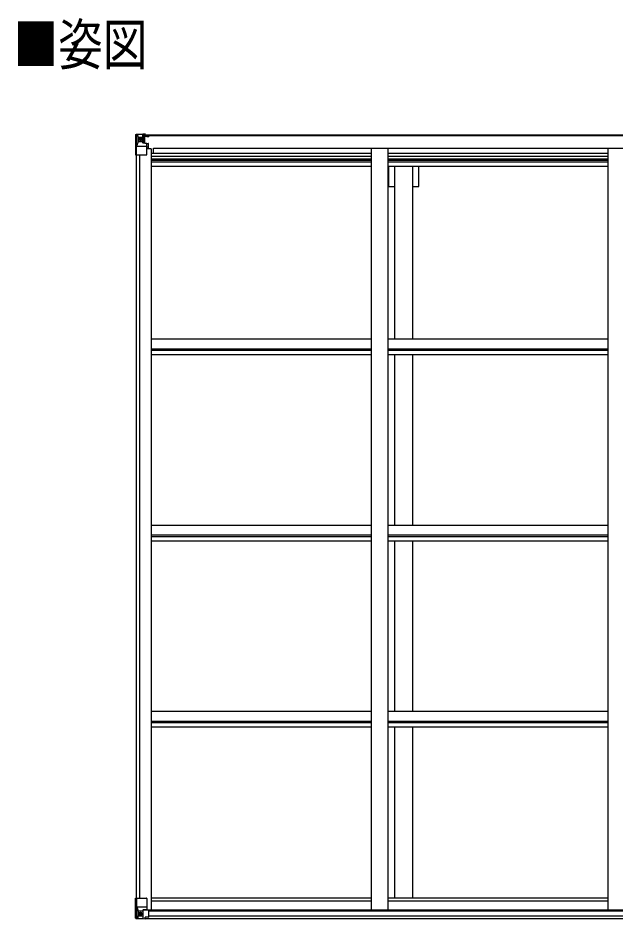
# Model space of a CAD drawing. Units: millimetres, scale not verified. Extents: x -10512 to 10512, y -7425 to 7425.
# Drawn here: x -4410 to -2600, y -564 to 2161 of the extents above; entities that cross this region are included whole.
import ezdxf
from ezdxf.enums import TextEntityAlignment as Align

# ---------------------------------------------------------------- set-up
doc = ezdxf.new("R2010")
doc.units = ezdxf.units.MM
doc.header["$LTSCALE"] = 30
for name, color, linetype in [('0-2_USER1', 3, 'Continuous'), ('0-4_YKK_13', 4, 'Continuous'), ('0-5_YKK_A1', 4, 'Continuous')]:
    doc.layers.add(name, color=color, linetype=linetype)
doc.styles.add('ＭＳ ゴシック', font='')
doc.styles.get('ＭＳ ゴシック').set_extended_font_data('MS Gothic')

msp = doc.modelspace()

# ---------------------------------------------------------------- linework, layer by layer
at = {"layer": '0-4_YKK_13'}
for p, q in [((-4053.92, 1807.44), (-4053.92, 1807.4)), ((-4052.98, 1808.44), (-4052.98, 1808.44)), ((-4052.98, 1808.4), (-4052.98, 1808.44)), ((-4044.01, 1808.83), (-4051.94, 1808.36)), ((-4051.08, 1807.38), (-4051.08, 1807.32)), ((-4051.08, 1746.73), (-4051.08, 1807.32)), ((-4047.11, 1803.94), (-4049.84, 1807.61)), ((-4046.25, 1800.43), (-4043.92, 1800.49)), ((-4046.25, 1786.96), (-4046.25, 1800.43)), ((-4031.92, 1809.62), (-4043.92, 1808.83)), ((-4043.92, 1800.49), (-4031.92, 1800.49)), ((-4032.92, 1800.49), (-4031.92, 1800.49)), ((-4025.42, 1810.13), (-4031.92, 1809.73)), ((-4031.92, 1783.63), (-4031.92, 1809.73)), ((-4031.92, 1808.85), (-4025.42, 1809.24)), ((-4030.42, 1804.02), (-4031.92, 1804.02)), ((-4030.42, 1800.49), (-4031.92, 1800.49)), ((-4025.42, 1808.32), (-4030.42, 1808.23)), ((-4029.92, 1803.66), (-4030.42, 1803.66)), ((-4026.42, 1798.73), (-4030.42, 1798.73)), ((-4030.31, 1802.36), (-4026.42, 1802.36)), ((-4029.93, 1802.57), (-4029.93, 1802.74)), ((-4029.93, 1802.74), (-4029.92, 1802.74)), ((-4029.92, 1804.69), (-4029.92, 1802.74)), ((-4021.92, 1804.69), (-4029.92, 1804.69)), ((-4021.92, 1804.66), (-4029.92, 1804.66)), ((-4019.92, 1802.82), (-4029.92, 1802.74)), ((-4026.42, 1782.63), (-4026.42, 1802.6)), ((-4025.42, 1809.24), (-4025.42, 1810.13)), ((-4025.42, 1808.73), (-4025.42, 1809.24)), ((-4025.42, 1808.73), (-4025.42, 1808.32)), ((-4025.42, 1808.32), (-4025.42, 1807.5)), ((-4020.42, 1807.93), (-4020.42, 1807.5)), ((-4020.12, 1807.93), (-4020.42, 1807.93)), ((-4020.12, 1807.93), (-4018.43, 1807.5)), ((-4019.92, 1804.43), (-4014.92, 1804.43)), ((-4019.92, 1802.82), (-4019.92, 1804.43)), ((-4014.92, 1805.36), (-4014.92, 1804.43)), ((-4014.92, 1804.43), (-4013.92, 1804.43)), ((-4013.92, 1804.43), (-4013.92, 1805.36)), ((-4013.92, 1804.43), (-4013.92, 1802.87)), ((-4013.92, 1802.75), (-4013.92, 1802.87)), ((-4050.53, 1773.61), (-4046.39, 1785.7)), ((-4050.53, 1773.61), (-4043.92, 1773.4)), ((-4043.92, 1786.93), (-4046.25, 1786.96)), ((-4043.92, 1786.93), (-4031.92, 1786.93)), ((-4043.92, 1786.93), (-4043.92, 1786.93)), ((-4043.92, 1773.4), (-4019.92, 1773.4)), ((-4038.44, 1793.29), (-4038.44, 1792.33)), ((-4030.42, 1786.93), (-4031.92, 1786.93)), ((-4031.1, 1783.38), (-4020.75, 1781.72)), ((-4031.1, 1782.74), (-4031.1, 1783.38)), ((-4020.75, 1781.09), (-4031.1, 1782.74)), ((-4026.42, 1790.53), (-4030.42, 1790.53)), ((-4020.75, 1781.72), (-4020.75, 1781.09)), ((-4020.47, 1781.64), (-4016.42, 1781.61)), ((-4019.92, 1747.73), (-4019.92, 1780.83)), ((-4015.42, 1781.6), (-4016.42, 1781.61)), ((-4016.42, 1779.88), (-4015.42, 1779.88)), ((-4015.42, 1765.38), (-4015.42, 1781.6)), ((-4051.08, 1746.73), (-4020.92, 1746.73)), ((-4015.42, 1769.73), (-4019.92, 1769.73)), ((-4053.92, -500.7), (-4020.92, -500.7)), ((-4053.92, -561.41), (-4053.92, -500.7)), ((-4051.08, -500.7), (-4051.08, -561.29)), ((-4019.92, -501.7), (-4019.92, -534.8)), ((-4050.53, -527.58), (-4043.92, -527.37)), ((-4050.53, -527.58), (-4046.39, -539.67)), ((-4043.92, -540.9), (-4046.25, -540.93)), ((-4046.25, -540.93), (-4046.25, -554.41)), ((-4043.92, -527.37), (-4019.92, -527.37)), ((-4043.92, -540.9), (-4043.92, -540.9)), ((-4031.92, -540.9), (-4043.92, -540.9)), ((-4031.92, -536.92), (-4025.42, -536.92)), ((-4031.92, -536.92), (-4031.92, -563.7)), ((-4020.75, -535.06), (-4031.09, -536.71)), ((-4031.09, -536.71), (-4031.09, -536.92)), ((-4028.4, -536.92), (-4020.75, -535.69)), ((-4025.42, -536.92), (-4016.42, -536.95)), ((-4020.75, -535.69), (-4020.75, -535.06)), ((-4015.42, -537.86), (-4015.42, -558.01)), ((-4052.98, -562.37), (-4052.98, -562.41)), ((-4044.01, -562.8), (-4051.94, -562.33)), ((-4051.08, -561.36), (-4051.08, -561.29)), ((-4047.11, -557.91), (-4049.84, -561.58)), ((-4046.25, -554.41), (-4043.92, -554.46)), ((-4043.92, -554.46), (-4031.92, -554.46)), ((-4031.92, -563.59), (-4043.92, -562.81)), ((-4039.4, -547.26), (-4039.4, -546.3)), ((-4025.42, -564.1), (-4025.42, -558.16)), ((-4016.42, -558.73), (-4025.42, -558.78))]:
    msp.add_line(p, q, dxfattribs=at)
for points in [[(-4053.92, 1807.4), (-4053.92, 1746.73), (-4051.08, 1746.73)], [(-4052.98, 1808.44), (-4043.92, 1809), (-4031.92, 1809.73)], [(-4025.42, 1808.73), (-4030.42, 1808.73), (-4030.42, 1783.27)], [(-4014.92, 1802.7), (-4029.92, 1802.57), (-4029.93, 1802.57)], [(-4029.92, 1803.66), (-4021.92, 1803.66), (-4021.92, 1805.36)], [(-4019.92, 1802.82), (-4019.92, 1802.81), (-4013.92, 1802.87)], [(-4040.36, 1794.25), (-4041.32, 1794.25), (-4041.32, 1795.21), (-4040.36, 1795.21)], [(-4039.4, 1796.17), (-4039.4, 1797.13), (-4038.44, 1797.13), (-4038.44, 1796.17)], [(-4038.44, 1792.33), (-4039.4, 1792.33), (-4039.4, 1793.29)], [(-4037.48, 1795.21), (-4036.52, 1795.21), (-4036.52, 1794.25), (-4037.48, 1794.25)], [(-4016.42, 1781.61), (-4016.42, 1779.88), (-4019.92, 1779.86)], [(-4052.98, -562.41), (-4043.92, -562.97), (-4025.42, -564.1)], [(-4040.36, -549.18), (-4041.32, -549.18), (-4041.32, -548.22), (-4040.36, -548.22)], [(-4039.4, -546.3), (-4038.44, -546.3), (-4038.44, -547.26)], [(-4038.44, -550.14), (-4038.44, -551.1), (-4039.4, -551.1), (-4039.4, -550.14)], [(-4037.48, -548.22), (-4036.52, -548.22), (-4036.52, -549.18), (-4037.48, -549.18)], [(-4015.42, -558.01), (-4015.43, -558.12), (-4025.42, -558.16)]]:
    msp.add_lwpolyline(points, dxfattribs=at)
for centre in [(-4038.92, 1794.73), (-4038.92, -548.7)]:
    msp.add_circle(centre, 5.3, dxfattribs=at)
for centre, radius, start, end in [((-4052.92, 1807.45), 1, 93.50017, 180.00079), ((-4052.92, 1807.44), 0.999, 93.4424, 179.95083), ((-4052.92, 1807.4), 0.999, 93.4424, 179.95083), ((-4051.77, 1821.05), 12.7, 269.24466, 275.10311), ((-4049.79, 1807.44), 1.28, 131.17831, 182.45895), ((-4029.92, 1805.19), 0.5, 179.99802, 269.99691), ((-4029.92, 1805.16), 0.5, 180.00109, 270.00109), ((-4029.92, 1802.24), 0.5, 90.52895, 180.04464), ((-4029.91, 1802.06), 0.513, 91.88028, 181.04707), ((-4014.78, 1810.39), 7.69, 268.96999, 276.43426), ((-4040.36, 1796.17), 0.96, 270, 0), ((-4040.36, 1793.29), 0.96, 0, 90), ((-4037.48, 1796.17), 0.96, 180, 270), ((-4037.48, 1793.29), 0.96, 90, 180), ((-4030.99, 1784.31), 0.937, 182.32209, 263.26766), ((-4030.99, 1783.67), 0.937, 182.32209, 263.26766), ((-4020.86, 1780.79), 0.937, 2.32209, 83.26766), ((-4020.86, 1780.16), 0.937, 2.32209, 83.26766), ((-4020.92, 1747.73), 1, 270, 0), ((-4020.92, -501.7), 1, 0, 90), ((-4030.99, -537.64), 0.937, 96.73234, 129.06602), ((-4020.86, -534.13), 0.937, 276.73234, 357.67791), ((-4020.86, -534.76), 0.937, 276.73234, 357.67791), ((-4052.92, -561.37), 0.999, 180.04917, 266.5576), ((-4052.92, -561.41), 0.999, 180.04917, 266.5576), ((-4052.92, -561.42), 1, 179.99921, 266.49983), ((-4051.77, -575.02), 12.7, 84.89689, 90.75534), ((-4049.79, -561.41), 1.28, 177.54105, 228.82169), ((-4040.36, -547.26), 0.96, 270, 0), ((-4040.36, -550.14), 0.96, 0, 90), ((-4037.48, -547.26), 0.96, 180, 270), ((-4037.48, -550.14), 0.96, 90, 180)]:
    msp.add_arc(centre, radius, start, end, dxfattribs=at)
for centre, major_axis, ratio, start_param, end_param in [((-3851.98, 1820.75), (201, 12.36), 0.060933, 3.1373463, 3.1378449), ((-4050.98, 1808.52), (2, 0.12), 0.060933, 3.1378449, 4.2119296), ((-4050.79, 1805.42), (-0.02, 3), 0.466854, 5.5234897, 6.1575023), ((-4049.12, 1800.35), (0.03, 5), 0.573921, 4.7320603, 5.5159136), ((-4125.67, 1800.49), (81.75, 0), 0.061163, 0, 0.0007725), ((-4049.81, 1775.96), (0.85, 2.32), 0.403757, 2.3087461, 3.2744049), ((-4047.66, 1786.98), (0, 3), 0.468246, 4.2703918, 4.7058971), ((-4049.81, -529.93), (0.85, -2.32), 0.403757, 3.0087805, 3.9744392), ((-4047.66, -540.95), (0, -3), 0.468246, 1.5772882, 2.0127935), ((-4016.42, -537.86), (1, -0.021), 0.906239, 0.0187047, 1.589501), ((-4050.98, -562.49), (2, -0.12), 0.060933, 2.0712557, 3.1453404), ((-3851.98, -574.73), (201, -12.36), 0.060933, 3.1453404, 3.145839), ((-4050.79, -559.4), (-0.02, -3), 0.466854, 0.125683, 0.7596956), ((-4049.12, -554.32), (0.03, -5), 0.573921, 0.7672717, 1.551125), ((-4125.67, -554.46), (81.75, 0), 0.061163, 6.2824128, 6.2831853), ((-4016.42, -558.02), (1, 0.012), 0.707053, 4.7036637, 6.124411)]:
    msp.add_ellipse(centre, major_axis=major_axis, ratio=ratio, start_param=start_param, end_param=end_param, dxfattribs=at)
at = {"layer": '0-5_YKK_A1'}
for p, q in [((-4030.42, 1807.5), (-453.42, 1807.5)), ((-4030.42, 1805.36), (-453.42, 1805.36)), ((-4051.92, 1746.73), (-4051.92, -500.7)), ((-4042.22, 1746.73), (-4042.22, -500.7)), ((-4006.92, 1765.38), (-4019.92, 1765.38)), ((-4006.92, 1765.38), (-4006.92, -536.72)), ((-4006.92, 1751.7), (-3340.92, 1751.7)), ((-3999.42, 1751.7), (-3999.42, 1767.22)), ((-3999.42, 1767.22), (-484.42, 1767.22)), ((-3340.92, 1767.2), (-3340.92, -536.72)), ((-3290.92, 1767.2), (-3290.92, -536.72)), ((-3290.92, 1751.7), (-2624.92, 1751.7)), ((-2624.92, 1767.2), (-2624.92, -536.72)), ((-4006.92, 1743.31), (-3340.92, 1743.31)), ((-4006.92, 1735.11), (-3340.92, 1735.11)), ((-4006.92, 1731.18), (-3340.92, 1731.18)), ((-4006.92, 1726.1), (-3340.92, 1726.1)), ((-3290.92, 1743.31), (-2624.92, 1743.31)), ((-3290.92, 1735.11), (-2624.92, 1735.11)), ((-3290.92, 1731.18), (-2624.92, 1731.18)), ((-3290.92, 1726.1), (-2624.92, 1726.1)), ((-4006.92, 1713.09), (-3340.92, 1713.09)), ((-3290.92, 1713.09), (-2624.92, 1713.09)), ((-3287.12, 1651.5), (-3287.12, 1711.9)), ((-3269.42, 1190.31), (-3269.42, 1711.9)), ((-3214.42, 1190.31), (-3214.42, 1711.9)), ((-3196.72, 1651.5), (-3196.72, 1711.9)), ((-3287.12, 1651.5), (-3269.42, 1651.5)), ((-3214.42, 1651.5), (-3196.72, 1651.5)), ((-4006.92, 1190.44), (-3340.95, 1190.44)), ((-3290.92, 1190.44), (-2624.95, 1190.44)), ((-4006.92, 1160.7), (-3340.95, 1160.7)), ((-4006.92, 1156.15), (-3340.95, 1156.15)), ((-3290.92, 1160.7), (-2624.95, 1160.7)), ((-3290.92, 1156.15), (-2624.95, 1156.15)), ((-4006.92, 1143.14), (-3340.95, 1143.14)), ((-3290.92, 1143.14), (-2624.95, 1143.14)), ((-3269.42, 627.16), (-3269.42, 1141.95)), ((-3214.42, 627.16), (-3214.42, 1141.95)), ((-4006.92, 627.29), (-3340.95, 627.29)), ((-3290.92, 627.29), (-2624.95, 627.29)), ((-4006.92, 597.55), (-3340.95, 597.55)), ((-4006.92, 593), (-3340.95, 593)), ((-4006.92, 579.99), (-3340.95, 579.99)), ((-3290.92, 597.55), (-2624.95, 597.55)), ((-3290.92, 593), (-2624.95, 593)), ((-3290.92, 579.99), (-2624.95, 579.99)), ((-3269.42, 64.01), (-3269.42, 578.8)), ((-3214.42, 64.01), (-3214.42, 578.8)), ((-4006.92, 64.14), (-3340.95, 64.14)), ((-3290.92, 64.14), (-2624.95, 64.14)), ((-4006.92, 34.4), (-3340.95, 34.4)), ((-4006.92, 29.86), (-3340.95, 29.86)), ((-3290.92, 34.4), (-2624.95, 34.4)), ((-3290.92, 29.86), (-2624.95, 29.86)), ((-4006.92, 16.84), (-3340.95, 16.84)), ((-3290.92, 16.84), (-2624.95, 16.84)), ((-3269.42, -499.75), (-3269.42, 15.65)), ((-3214.42, -499.75), (-3214.42, 15.65)), ((-4006.92, -500.55), (-3340.92, -500.55)), ((-4006.92, -508.9), (-3340.92, -508.9)), ((-3290.92, -500.55), (-2624.92, -500.55)), ((-3290.92, -508.9), (-2624.92, -508.9)), ((-4027.19, -536.72), (-456.66, -536.72)), ((-4015.42, -538.99), (-468.42, -538.99)), ((-4025.42, -562.5), (-458.42, -562.5)), ((-4015.42, -554.6), (-468.42, -554.6))]:
    msp.add_line(p, q, dxfattribs=at)

# ---------------------------------------------------------------- texts
at = {"layer": '0-2_USER1', "style": 'ＭＳ ゴシック', "width": 0.8}
msp.add_text('■姿図', height=123.8, dxfattribs=at).set_placement((-4423.54, 1981.81), align=Align.BOTTOM_LEFT)

doc.saveas('drawing.dxf')
